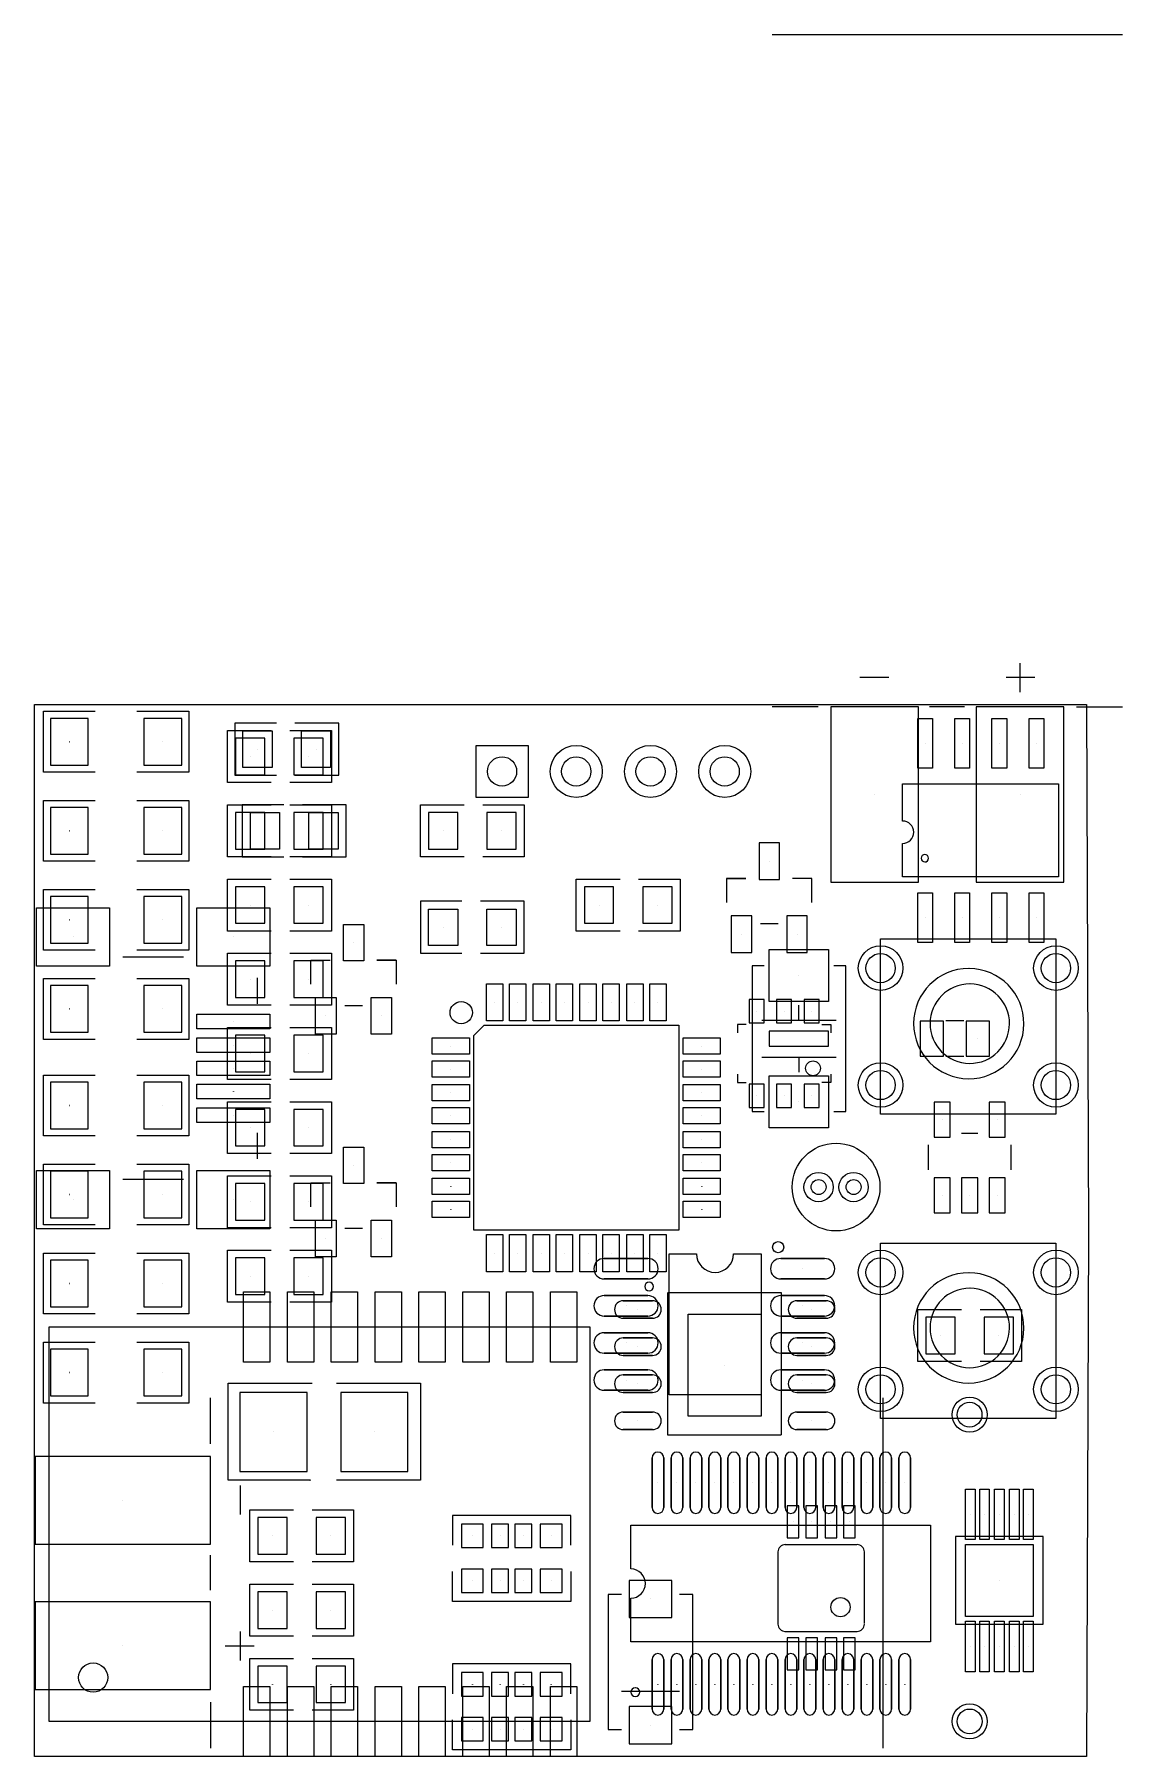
# Model space of a CAD drawing. Header units: millimetres. Extents: x 0 to 37.2, y -36 to 22.9.
import ezdxf

# ---------------------------------------------------------------- set-up
doc = ezdxf.new("R2010")
doc.units = ezdxf.units.MM

msp = doc.modelspace()

# ---------------------------------------------------------------- linework, layer by layer
for points in [[(25.248, 22.936), (37.236, 22.936)], [(33.731, 0.432), (33.731, 1.422)], [(28.245, 0.94), (29.235, 0.94)], [(33.249, 0.94), (34.239, 0.94)], [(2.083, -2.311), (0.305, -2.311), (0.305, -0.229), (2.083, -0.229)], [(3.505, -0.229), (5.283, -0.229), (5.283, -2.311), (3.505, -2.311)], [(26.822, -0.076), (25.248, -0.076)], [(31.826, -0.076), (30.632, -0.076)], [(35.662, -0.076), (37.236, -0.076)], [(8.103, -2.667), (6.604, -2.667), (6.604, -0.889), (8.103, -0.889)], [(8.28, -0.635), (6.858, -0.635)], [(6.858, -0.635), (6.858, -2.413)], [(8.738, -0.889), (10.16, -0.889)], [(8.915, -2.413), (10.414, -2.413), (10.414, -0.635), (8.915, -0.635)], [(10.16, -0.889), (10.16, -2.667)], [(6.858, -2.413), (8.28, -2.413)], [(10.16, -2.667), (8.738, -2.667)], [(29.708, -3.985), (29.708, -2.715), (35.042, -2.715), (35.042, -5.89), (29.708, -5.89), (29.708, -4.747)], [(2.083, -5.359), (0.305, -5.359), (0.305, -3.277), (2.083, -3.277)], [(3.505, -3.277), (5.283, -3.277), (5.283, -5.359), (3.505, -5.359)], [(8.103, -5.207), (6.604, -5.207), (6.604, -3.429), (8.103, -3.429)], [(8.534, -3.429), (7.112, -3.429)], [(7.112, -3.429), (7.112, -5.207)], [(8.738, -3.429), (10.16, -3.429)], [(9.169, -5.207), (10.668, -5.207), (10.668, -3.429), (9.169, -3.429)], [(10.16, -3.429), (10.16, -5.207)], [(14.707, -5.207), (13.208, -5.207), (13.208, -3.429), (14.707, -3.429)], [(15.342, -3.429), (16.764, -3.429)], [(16.764, -3.429), (16.764, -5.207)], [(7.112, -5.207), (8.534, -5.207)], [(10.16, -5.207), (8.738, -5.207)], [(16.764, -5.207), (15.342, -5.207)], [(2.083, -8.407), (0.305, -8.407), (0.305, -6.325), (2.083, -6.325)], [(3.505, -6.325), (5.283, -6.325), (5.283, -8.407), (3.505, -8.407)], [(8.103, -7.747), (6.604, -7.747), (6.604, -5.969), (8.103, -5.969)], [(8.738, -5.969), (10.16, -5.969)], [(10.16, -5.969), (10.16, -7.747)], [(20.041, -7.747), (18.542, -7.747), (18.542, -5.969), (20.041, -5.969)], [(20.676, -5.969), (22.098, -5.969)], [(22.098, -5.969), (22.098, -7.747)], [(24.346, -5.954), (23.686, -5.954), (24.346, -5.954), (23.686, -5.954), (23.686, -6.769)], [(26.606, -6.769), (26.606, -5.954), (25.946, -5.954)], [(14.63, -6.731), (13.208, -6.731)], [(13.208, -6.731), (13.208, -8.509)], [(15.265, -8.509), (16.764, -8.509), (16.764, -6.731), (15.265, -6.731)], [(25.446, -7.504), (24.846, -7.504)], [(10.16, -7.747), (8.738, -7.747)], [(22.098, -7.747), (20.676, -7.747)], [(3.023, -8.636), (5.105, -8.636)], [(8.103, -10.287), (6.604, -10.287), (6.604, -8.509), (8.103, -8.509)], [(8.738, -8.509), (10.16, -8.509)], [(9.462, -9.563), (9.462, -8.748), (10.122, -8.748)], [(10.16, -8.509), (10.16, -10.287)], [(11.722, -8.748), (12.382, -8.748), (11.722, -8.748), (12.382, -8.748), (12.382, -9.563)], [(13.208, -8.509), (14.63, -8.509)], [(2.083, -11.455), (0.305, -11.455), (0.305, -9.373), (2.083, -9.373)], [(3.505, -9.373), (5.283, -9.373), (5.283, -11.455), (3.505, -11.455)], [(7.62, -9.347), (7.62, -10.236)], [(24.968, -8.941), (24.562, -8.941), (24.562, -13.919), (24.968, -13.919)], [(27.356, -13.919), (27.762, -13.919), (27.762, -8.941), (27.356, -8.941)], [(10.16, -10.287), (8.738, -10.287)], [(10.622, -10.298), (11.222, -10.298)], [(26.162, -10.795), (26.162, -10.287)], [(8.103, -12.827), (6.604, -12.827), (6.604, -11.049), (8.103, -11.049)], [(8.738, -11.049), (10.16, -11.049)], [(10.16, -11.049), (10.16, -12.827)], [(24.359, -10.947), (24.054, -10.947)], [(24.054, -10.947), (24.054, -11.227)], [(24.892, -10.795), (26.162, -10.795), (27.432, -10.795)], [(26.949, -10.947), (27.254, -10.947)], [(27.254, -10.947), (27.254, -11.227)], [(31.801, -10.82), (31.191, -10.82)], [(24.892, -12.065), (26.162, -12.065), (27.432, -12.065)], [(26.162, -12.065), (26.162, -12.573)], [(31.801, -12.04), (31.191, -12.04)], [(2.083, -14.757), (0.305, -14.757), (0.305, -12.675), (2.083, -12.675)], [(3.505, -12.675), (5.283, -12.675), (5.283, -14.757), (3.505, -14.757)], [(10.16, -12.827), (8.738, -12.827)], [(24.054, -12.649), (24.054, -12.929)], [(24.054, -12.929), (24.359, -12.929)], [(27.254, -12.929), (26.949, -12.929)], [(27.254, -12.649), (27.254, -12.929)], [(8.103, -15.367), (6.604, -15.367), (6.604, -13.589), (8.103, -13.589)], [(8.738, -13.589), (10.16, -13.589)], [(10.16, -13.589), (10.16, -15.367)], [(7.62, -14.656), (7.62, -15.545)], [(32.283, -14.681), (31.725, -14.681)], [(30.582, -15.062), (30.582, -15.926)], [(33.426, -15.926), (33.426, -15.062)], [(2.083, -17.805), (0.305, -17.805), (0.305, -15.723), (2.083, -15.723)], [(3.505, -15.723), (5.283, -15.723), (5.283, -17.805), (3.505, -17.805)], [(10.16, -15.367), (8.738, -15.367)], [(5.105, -16.256), (3.023, -16.256)], [(8.103, -17.907), (6.604, -17.907), (6.604, -16.129), (8.103, -16.129)], [(8.738, -16.129), (10.16, -16.129)], [(9.462, -17.183), (9.462, -16.368), (10.122, -16.368)], [(10.16, -16.129), (10.16, -17.907)], [(11.722, -16.368), (12.382, -16.368), (11.722, -16.368), (12.382, -16.368), (12.382, -17.183)], [(10.16, -17.907), (8.738, -17.907)], [(10.622, -17.918), (11.222, -17.918)], [(2.083, -20.853), (0.305, -20.853), (0.305, -18.771), (2.083, -18.771)], [(3.505, -18.771), (5.283, -18.771), (5.283, -20.853), (3.505, -20.853)], [(8.103, -20.447), (6.604, -20.447), (6.604, -18.669), (8.103, -18.669)], [(8.738, -18.669), (10.16, -18.669)], [(10.16, -18.669), (10.16, -20.447)], [(24.867, -18.796), (24.867, -23.622), (21.717, -23.622), (21.717, -18.796)], [(21.717, -18.796), (22.657, -18.796)], [(23.927, -18.796), (24.867, -18.796)], [(10.16, -20.447), (8.738, -20.447)], [(21.666, -20.117), (21.666, -24.994)], [(21.692, -20.117), (25.552, -20.117)], [(25.552, -20.117), (25.552, -24.994)], [(31.725, -22.479), (30.226, -22.479), (30.226, -20.701), (31.725, -20.701)], [(32.36, -20.701), (33.782, -20.701)], [(33.782, -20.701), (33.782, -22.479)], [(2.083, -23.901), (0.305, -23.901), (0.305, -21.819), (2.083, -21.819)], [(3.505, -21.819), (5.283, -21.819), (5.283, -23.901), (3.505, -23.901)], [(33.782, -22.479), (32.36, -22.479)], [(9.423, -26.543), (9.449, -26.543), (6.629, -26.543), (6.629, -23.216), (9.5, -23.216)], [(10.338, -23.216), (13.208, -23.216), (13.208, -26.543), (10.338, -26.543), (10.338, -26.543)], [(6.02, -25.298), (6.02, -23.724)], [(29.032, -23.724), (29.032, -35.712)], [(21.666, -24.994), (25.552, -24.994)], [(7.036, -26.721), (7.036, -27.711)], [(8.865, -29.337), (7.366, -29.337), (7.366, -27.559), (8.865, -27.559)], [(9.5, -27.559), (10.922, -27.559)], [(10.922, -27.559), (10.922, -29.337)], [(18.36, -28.768), (18.36, -27.748), (14.31, -27.748), (14.31, -28.768)], [(20.41, -29.579), (20.41, -28.079), (30.66, -28.079), (30.66, -32.079), (20.41, -32.079), (20.41, -30.579)], [(28.143, -28.753), (25.679, -28.753)], [(31.521, -28.473), (31.521, -31.471)], [(34.519, -28.473), (31.521, -28.473)], [(34.519, -31.471), (34.519, -28.473)], [(6.02, -30.302), (6.02, -29.108)], [(10.922, -29.337), (9.5, -29.337)], [(25.451, -31.471), (25.451, -29.007)], [(28.397, -29.007), (28.397, -31.445)], [(18.36, -29.668), (18.36, -30.688), (14.31, -30.688), (14.31, -29.668)], [(8.865, -31.877), (7.366, -31.877), (7.366, -30.099), (8.865, -30.099)], [(9.5, -30.099), (10.922, -30.099)], [(10.922, -30.099), (10.922, -31.877)], [(20.091, -30.455), (19.634, -30.455)], [(19.634, -30.455), (19.634, -35.077)], [(22.53, -30.455), (22.073, -30.455)], [(22.53, -35.077), (22.53, -30.455)], [(7.036, -31.725), (7.036, -32.715)], [(25.679, -31.725), (28.143, -31.725)], [(31.521, -31.471), (34.519, -31.471)], [(6.528, -32.207), (7.518, -32.207)], [(10.922, -31.877), (9.5, -31.877)], [(8.865, -34.417), (7.366, -34.417), (7.366, -32.639), (8.865, -32.639)], [(9.5, -32.639), (10.922, -32.639)], [(10.922, -32.639), (10.922, -34.417)], [(18.36, -33.848), (18.36, -32.828), (14.31, -32.828), (14.31, -33.848)], [(6.02, -34.138), (6.02, -35.712)], [(20.091, -33.757), (22.073, -33.757)], [(10.922, -34.417), (9.5, -34.417)], [(18.36, -34.748), (18.36, -35.768), (14.31, -35.768), (14.31, -34.748)], [(19.634, -35.077), (20.091, -35.077)], [(22.073, -35.077), (22.53, -35.077)]]:
    msp.add_lwpolyline(points)
for points in [[(0, 0), (36, 0), (36.068, -18.034), (36, -36), (0, -36), (0, 0)], [(1.844, -0.47), (0.544, -0.47), (0.544, -2.07), (1.844, -2.07)], [(5.044, -0.47), (3.744, -0.47), (3.744, -2.07), (5.044, -2.07)], [(27.253, -6.073), (30.253, -6.073), (30.253, -0.074), (27.253, -0.074)], [(30.226, -0.47), (30.734, -0.47), (30.734, -2.172), (30.226, -2.172)], [(31.496, -0.47), (32.004, -0.47), (32.004, -2.172), (31.496, -2.172)], [(32.231, -6.073), (35.231, -6.073), (35.231, -0.074), (32.231, -0.074)], [(32.766, -0.47), (33.274, -0.47), (33.274, -2.172), (32.766, -2.172)], [(34.036, -0.47), (34.544, -0.47), (34.544, -2.172), (34.036, -2.172)], [(7.882, -1.153), (6.882, -1.153), (6.882, -2.403), (7.882, -2.403)], [(7.136, -0.899), (8.136, -0.899), (8.136, -2.149), (7.136, -2.149)], [(9.882, -1.153), (8.882, -1.153), (8.882, -2.403), (9.882, -2.403)], [(9.136, -0.899), (10.136, -0.899), (10.136, -2.149), (9.136, -2.149)], [(15.113, -3.175), (15.113, -1.397), (16.891, -1.397), (16.891, -3.175)], [(1.844, -3.518), (0.544, -3.518), (0.544, -5.118), (1.844, -5.118)], [(5.044, -3.518), (3.744, -3.518), (3.744, -5.118), (5.044, -5.118)], [(7.882, -3.693), (6.882, -3.693), (6.882, -4.943), (7.882, -4.943)], [(7.39, -3.693), (8.39, -3.693), (8.39, -4.943), (7.39, -4.943)], [(9.882, -3.693), (8.882, -3.693), (8.882, -4.943), (9.882, -4.943)], [(9.39, -3.693), (10.39, -3.693), (10.39, -4.943), (9.39, -4.943)], [(14.486, -3.693), (13.486, -3.693), (13.486, -4.943), (14.486, -4.943)], [(16.486, -3.693), (15.486, -3.693), (15.486, -4.943), (16.486, -4.943)], [(24.796, -5.979), (25.496, -5.979), (25.496, -4.729), (24.796, -4.729)], [(7.882, -6.233), (6.882, -6.233), (6.882, -7.483), (7.882, -7.483)], [(9.882, -6.233), (8.882, -6.233), (8.882, -7.483), (9.882, -7.483)], [(19.82, -6.233), (18.82, -6.233), (18.82, -7.483), (19.82, -7.483)], [(21.82, -6.233), (20.82, -6.233), (20.82, -7.483), (21.82, -7.483)], [(30.226, -6.439), (30.734, -6.439), (30.734, -8.141), (30.226, -8.141)], [(31.496, -6.439), (32.004, -6.439), (32.004, -8.141), (31.496, -8.141)], [(32.766, -6.439), (33.274, -6.439), (33.274, -8.141), (32.766, -8.141)], [(34.036, -6.439), (34.544, -6.439), (34.544, -8.141), (34.036, -8.141)], [(0.071, -6.951), (2.57, -6.951), (2.57, -8.95), (0.071, -8.95)], [(1.844, -6.566), (0.544, -6.566), (0.544, -8.166), (1.844, -8.166)], [(5.044, -6.566), (3.744, -6.566), (3.744, -8.166), (5.044, -8.166)], [(5.558, -6.951), (8.057, -6.951), (8.057, -8.95), (5.558, -8.95)], [(13.486, -6.995), (14.486, -6.995), (14.486, -8.245), (13.486, -8.245)], [(15.486, -6.995), (16.486, -6.995), (16.486, -8.245), (15.486, -8.245)], [(11.272, -8.773), (10.572, -8.773), (10.572, -7.523), (11.272, -7.523)], [(23.846, -8.479), (24.546, -8.479), (24.546, -7.229), (23.846, -7.229)], [(25.746, -8.479), (26.446, -8.479), (26.446, -7.229), (25.746, -7.229)], [(28.956, -14.017), (28.956, -8.017), (34.956, -8.017), (34.956, -14.017), (28.956, -14.017)], [(7.882, -8.773), (6.882, -8.773), (6.882, -10.023), (7.882, -10.023)], [(9.882, -8.773), (8.882, -8.773), (8.882, -10.023), (9.882, -10.023)], [(25.146, -10.16), (25.146, -8.382), (27.178, -8.382), (27.178, -10.16)], [(1.844, -9.614), (0.544, -9.614), (0.544, -11.214), (1.844, -11.214)], [(5.044, -9.614), (3.744, -9.614), (3.744, -11.214), (5.044, -11.214)], [(15.469, -9.55), (16.027, -9.55), (16.027, -10.82), (15.469, -10.82)], [(16.256, -9.55), (16.815, -9.55), (16.815, -10.82), (16.256, -10.82)], [(17.069, -9.55), (17.628, -9.55), (17.628, -10.82), (17.069, -10.82)], [(17.856, -9.55), (18.415, -9.55), (18.415, -10.82), (17.856, -10.82)], [(18.669, -9.55), (19.228, -9.55), (19.228, -10.82), (18.669, -10.82)], [(19.456, -9.55), (20.015, -9.55), (20.015, -10.82), (19.456, -10.82)], [(20.269, -9.55), (20.828, -9.55), (20.828, -10.82), (20.269, -10.82)], [(21.057, -9.55), (21.615, -9.55), (21.615, -10.82), (21.057, -10.82)], [(5.558, -10.596), (8.057, -10.596), (8.057, -11.096), (5.558, -11.096)], [(10.322, -11.273), (9.622, -11.273), (9.622, -10.023), (10.322, -10.023)], [(12.222, -11.273), (11.522, -11.273), (11.522, -10.023), (12.222, -10.023)], [(24.969, -10.89), (24.969, -10.09), (24.459, -10.09), (24.459, -10.89)], [(25.909, -10.89), (25.909, -10.09), (25.399, -10.09), (25.399, -10.89)], [(26.849, -10.89), (26.849, -10.09), (26.339, -10.09), (26.339, -10.89)], [(15.037, -11.328), (15.392, -10.973), (22.047, -10.973), (22.047, -17.983), (15.037, -17.983), (15.037, -11.328)], [(25.146, -11.684), (27.178, -11.684), (27.178, -11.176), (25.146, -11.176), (25.146, -11.684)], [(31.109, -12.029), (31.109, -10.831), (30.309, -10.831), (30.309, -12.029)], [(32.683, -12.029), (32.683, -10.831), (31.883, -10.831), (31.883, -12.029)], [(5.558, -11.407), (8.057, -11.407), (8.057, -11.909), (5.558, -11.909)], [(7.882, -11.313), (6.882, -11.313), (6.882, -12.563), (7.882, -12.563)], [(9.882, -11.313), (8.882, -11.313), (8.882, -12.563), (9.882, -12.563)], [(13.614, -11.405), (14.884, -11.405), (14.884, -11.963), (13.614, -11.963)], [(22.2, -11.405), (23.47, -11.405), (23.47, -11.963), (22.2, -11.963)], [(5.558, -12.196), (8.057, -12.196), (8.057, -12.696), (5.558, -12.696)], [(13.614, -12.192), (14.884, -12.192), (14.884, -12.751), (13.614, -12.751)], [(22.2, -12.192), (23.47, -12.192), (23.47, -12.751), (22.2, -12.751)], [(1.844, -12.916), (0.544, -12.916), (0.544, -14.516), (1.844, -14.516)], [(5.044, -12.916), (3.744, -12.916), (3.744, -14.516), (5.044, -14.516)], [(25.146, -14.478), (25.146, -12.7), (27.178, -12.7), (27.178, -14.478)], [(5.558, -12.983), (8.057, -12.983), (8.057, -13.485), (5.558, -13.485)], [(13.614, -13.005), (14.884, -13.005), (14.884, -13.564), (13.614, -13.564)], [(22.2, -13.005), (23.47, -13.005), (23.47, -13.564), (22.2, -13.564)], [(24.969, -13.786), (24.969, -12.986), (24.459, -12.986), (24.459, -13.786)], [(25.909, -13.786), (25.909, -12.986), (25.399, -12.986), (25.399, -13.786)], [(26.849, -13.786), (26.849, -12.986), (26.339, -12.986), (26.339, -13.786)], [(5.558, -13.796), (8.057, -13.796), (8.057, -14.296), (5.558, -14.296)], [(7.882, -13.853), (6.882, -13.853), (6.882, -15.103), (7.882, -15.103)], [(9.882, -13.853), (8.882, -13.853), (8.882, -15.103), (9.882, -15.103)], [(13.614, -13.792), (14.884, -13.792), (14.884, -14.351), (13.614, -14.351)], [(22.2, -13.792), (23.47, -13.792), (23.47, -14.351), (22.2, -14.351)], [(31.34, -13.599), (30.789, -13.599), (30.789, -14.798), (31.34, -14.798)], [(33.219, -13.599), (32.668, -13.599), (32.668, -14.798), (33.219, -14.798)], [(13.614, -14.605), (14.884, -14.605), (14.884, -15.164), (13.614, -15.164)], [(22.2, -14.605), (23.47, -14.605), (23.47, -15.164), (22.2, -15.164)], [(11.272, -16.393), (10.572, -16.393), (10.572, -15.143), (11.272, -15.143)], [(13.614, -15.392), (14.884, -15.392), (14.884, -15.951), (13.614, -15.951)], [(22.2, -15.392), (23.47, -15.392), (23.47, -15.951), (22.2, -15.951)], [(0.071, -15.942), (2.57, -15.942), (2.57, -17.941), (0.071, -17.941)], [(1.844, -15.964), (0.544, -15.964), (0.544, -17.564), (1.844, -17.564)], [(5.044, -15.964), (3.744, -15.964), (3.744, -17.564), (5.044, -17.564)], [(5.558, -15.942), (8.057, -15.942), (8.057, -17.941), (5.558, -17.941)], [(7.882, -16.393), (6.882, -16.393), (6.882, -17.643), (7.882, -17.643)], [(9.882, -16.393), (8.882, -16.393), (8.882, -17.643), (9.882, -17.643)], [(13.614, -16.205), (14.884, -16.205), (14.884, -16.764), (13.614, -16.764)], [(22.2, -16.205), (23.47, -16.205), (23.47, -16.764), (22.2, -16.764)], [(31.34, -16.19), (30.789, -16.19), (30.789, -17.389), (31.34, -17.389)], [(32.28, -16.19), (31.728, -16.19), (31.728, -17.389), (32.28, -17.389)], [(33.219, -16.19), (32.668, -16.19), (32.668, -17.389), (33.219, -17.389)], [(13.614, -16.993), (14.884, -16.993), (14.884, -17.551), (13.614, -17.551)], [(22.2, -16.993), (23.47, -16.993), (23.47, -17.551), (22.2, -17.551)], [(10.322, -18.893), (9.622, -18.893), (9.622, -17.643), (10.322, -17.643)], [(12.222, -18.893), (11.522, -18.893), (11.522, -17.643), (12.222, -17.643)], [(15.469, -18.136), (16.027, -18.136), (16.027, -19.406), (15.469, -19.406)], [(16.256, -18.136), (16.815, -18.136), (16.815, -19.406), (16.256, -19.406)], [(17.069, -18.136), (17.628, -18.136), (17.628, -19.406), (17.069, -19.406)], [(17.856, -18.136), (18.415, -18.136), (18.415, -19.406), (17.856, -19.406)], [(18.669, -18.136), (19.228, -18.136), (19.228, -19.406), (18.669, -19.406)], [(19.456, -18.136), (20.015, -18.136), (20.015, -19.406), (19.456, -19.406)], [(20.269, -18.136), (20.828, -18.136), (20.828, -19.406), (20.269, -19.406)], [(21.057, -18.136), (21.615, -18.136), (21.615, -19.406), (21.057, -19.406)], [(28.956, -24.431), (28.956, -18.431), (34.956, -18.431), (34.956, -24.431), (28.956, -24.431)], [(1.844, -19.012), (0.544, -19.012), (0.544, -20.612), (1.844, -20.612)], [(5.044, -19.012), (3.744, -19.012), (3.744, -20.612), (5.044, -20.612)], [(7.882, -18.933), (6.882, -18.933), (6.882, -20.183), (7.882, -20.183)], [(9.882, -18.933), (8.882, -18.933), (8.882, -20.183), (9.882, -20.183)], [(20.994, -18.954), (19.494, -18.954)], [(27.039, -18.954), (25.539, -18.954)], [(20.994, -19.654), (19.494, -19.654)], [(27.039, -19.654), (25.539, -19.654)], [(7.158, -22.498), (7.158, -20.098), (8.057, -20.098), (8.057, -22.498)], [(8.658, -22.498), (8.658, -20.098), (9.558, -20.098), (9.558, -22.498)], [(10.157, -22.498), (10.157, -20.098), (11.059, -20.098), (11.059, -22.498)], [(11.659, -22.498), (11.659, -20.098), (12.558, -20.098), (12.558, -22.498)], [(13.158, -22.498), (13.158, -20.098), (14.058, -20.098), (14.058, -22.498)], [(14.658, -22.498), (14.658, -20.098), (15.558, -20.098), (15.558, -22.498)], [(16.157, -22.498), (16.157, -20.098), (17.059, -20.098), (17.059, -22.498)], [(17.658, -22.498), (17.658, -20.098), (18.557, -20.098), (18.557, -22.498)], [(20.994, -20.224), (19.494, -20.224)], [(21.15, -20.401), (20.15, -20.401)], [(27.039, -20.224), (25.539, -20.224)], [(27.094, -20.401), (26.094, -20.401)], [(20.994, -20.924), (19.494, -20.924)], [(21.15, -21.001), (20.15, -21.001)], [(22.372, -24.356), (22.372, -20.856), (24.872, -20.856), (24.872, -24.356)], [(27.039, -20.924), (25.539, -20.924)], [(27.094, -21.001), (26.094, -21.001)], [(31.504, -20.965), (30.504, -20.965), (30.504, -22.215), (31.504, -22.215)], [(33.504, -20.965), (32.504, -20.965), (32.504, -22.215), (33.504, -22.215)], [(0.508, -34.798), (0.508, -21.298), (19.008, -21.298), (19.008, -34.798), (0.508, -34.798), (0.508, -34.798)], [(20.994, -21.494), (19.494, -21.494)], [(21.15, -21.671), (20.15, -21.671)], [(27.039, -21.494), (25.539, -21.494)], [(27.094, -21.671), (26.094, -21.671)], [(1.844, -22.06), (0.544, -22.06), (0.544, -23.66), (1.844, -23.66)], [(5.044, -22.06), (3.744, -22.06), (3.744, -23.66), (5.044, -23.66)], [(20.994, -22.194), (19.494, -22.194)], [(21.15, -22.271), (20.15, -22.271)], [(27.039, -22.194), (25.539, -22.194)], [(27.094, -22.271), (26.094, -22.271)], [(20.994, -22.764), (19.494, -22.764)], [(21.15, -22.941), (20.15, -22.941)], [(27.039, -22.764), (25.539, -22.764)], [(27.094, -22.941), (26.094, -22.941)], [(9.329, -23.542), (7.029, -23.542), (7.029, -26.242), (9.329, -26.242)], [(12.783, -23.542), (10.483, -23.542), (10.483, -26.242), (12.783, -26.242)], [(20.994, -23.464), (19.494, -23.464)], [(21.15, -23.541), (20.15, -23.541)], [(27.039, -23.464), (25.539, -23.464)], [(27.094, -23.541), (26.094, -23.541)], [(21.15, -24.211), (20.15, -24.211)], [(27.094, -24.211), (26.094, -24.211)], [(21.15, -24.811), (20.15, -24.811)], [(27.094, -24.811), (26.094, -24.811)], [(0.023, -25.729), (0.023, -28.729), (6.022, -28.729), (6.022, -25.729)], [(21.136, -25.779), (21.136, -27.479)], [(21.536, -25.779), (21.536, -27.479)], [(21.786, -25.779), (21.786, -27.479)], [(22.186, -25.779), (22.186, -27.479)], [(22.434, -25.779), (22.434, -27.479)], [(22.834, -25.779), (22.834, -27.479)], [(23.084, -25.779), (23.084, -27.479)], [(23.484, -25.779), (23.484, -27.479)], [(23.734, -25.779), (23.734, -27.479)], [(24.134, -25.779), (24.134, -27.479)], [(24.385, -25.779), (24.385, -27.479)], [(24.785, -25.779), (24.785, -27.479)], [(25.035, -25.779), (25.035, -27.479)], [(25.435, -25.779), (25.435, -27.479)], [(25.685, -25.779), (25.685, -27.479)], [(26.085, -25.779), (26.085, -27.479)], [(26.335, -25.779), (26.335, -27.479)], [(26.735, -25.779), (26.735, -27.479)], [(26.986, -25.779), (26.986, -27.479)], [(27.386, -25.779), (27.386, -27.479)], [(27.636, -25.779), (27.636, -27.479)], [(28.036, -25.779), (28.036, -27.479)], [(28.286, -25.779), (28.286, -27.479)], [(28.686, -25.779), (28.686, -27.479)], [(28.934, -25.779), (28.934, -27.479)], [(29.334, -25.779), (29.334, -27.479)], [(29.584, -25.779), (29.584, -27.479)], [(29.984, -25.779), (29.984, -27.479)], [(31.864, -28.576), (31.864, -26.847), (32.195, -26.847), (32.195, -28.576)], [(32.347, -28.576), (32.347, -26.847), (32.677, -26.847), (32.677, -28.576)], [(32.855, -28.576), (32.855, -26.847), (33.185, -26.847), (33.185, -28.576)], [(33.363, -28.576), (33.363, -26.847), (33.693, -26.847), (33.693, -28.576)], [(33.845, -28.576), (33.845, -26.847), (34.176, -26.847), (34.176, -28.576)], [(26.158, -27.415), (25.759, -27.415), (25.759, -28.515), (26.158, -28.515)], [(26.793, -27.415), (26.394, -27.415), (26.394, -28.515), (26.793, -28.515)], [(27.454, -27.415), (27.055, -27.415), (27.055, -28.515), (27.454, -28.515)], [(28.089, -27.415), (27.69, -27.415), (27.69, -28.515), (28.089, -28.515)], [(8.644, -27.823), (7.644, -27.823), (7.644, -29.073), (8.644, -29.073)], [(10.644, -27.823), (9.644, -27.823), (9.644, -29.073), (10.644, -29.073)], [(15.361, -28.848), (15.361, -28.048), (14.611, -28.048), (14.611, -28.848)], [(16.226, -28.848), (16.226, -28.048), (15.646, -28.048), (15.646, -28.848)], [(17.024, -28.848), (17.024, -28.048), (16.443, -28.048), (16.443, -28.848)], [(18.058, -28.848), (18.058, -28.048), (17.309, -28.048), (17.309, -28.848)], [(31.86, -31.203), (31.86, -28.743), (34.18, -28.743), (34.18, -31.203)], [(15.361, -30.387), (15.361, -29.587), (14.611, -29.587), (14.611, -30.387)], [(16.226, -30.387), (16.226, -29.587), (15.646, -29.587), (15.646, -30.387)], [(17.024, -30.387), (17.024, -29.587), (16.443, -29.587), (16.443, -30.387)], [(18.058, -30.387), (18.058, -29.587), (17.309, -29.587), (17.309, -30.387)], [(21.817, -31.242), (21.817, -29.972), (20.347, -29.972), (20.347, -31.242)], [(8.644, -30.363), (7.644, -30.363), (7.644, -31.613), (8.644, -31.613)], [(10.644, -30.363), (9.644, -30.363), (9.644, -31.613), (10.644, -31.613)], [(0.023, -30.707), (0.023, -33.707), (6.022, -33.707), (6.022, -30.707)], [(31.864, -33.096), (31.864, -31.366), (32.195, -31.366), (32.195, -33.096)], [(32.347, -33.096), (32.347, -31.366), (32.677, -31.366), (32.677, -33.096)], [(32.855, -33.096), (32.855, -31.366), (33.185, -31.366), (33.185, -33.096)], [(33.363, -33.096), (33.363, -31.366), (33.693, -31.366), (33.693, -33.096)], [(33.845, -33.096), (33.845, -31.366), (34.176, -31.366), (34.176, -33.096)], [(26.158, -31.937), (25.759, -31.937), (25.759, -33.037), (26.158, -33.037)], [(26.793, -31.937), (26.394, -31.937), (26.394, -33.037), (26.793, -33.037)], [(27.454, -31.937), (27.055, -31.937), (27.055, -33.037), (27.454, -33.037)], [(28.089, -31.937), (27.69, -31.937), (27.69, -33.037), (28.089, -33.037)], [(8.644, -32.903), (7.644, -32.903), (7.644, -34.153), (8.644, -34.153)], [(10.644, -32.903), (9.644, -32.903), (9.644, -34.153), (10.644, -34.153)], [(21.136, -32.678), (21.136, -34.378)], [(21.536, -32.678), (21.536, -34.378)], [(21.786, -32.678), (21.786, -34.378)], [(22.186, -32.678), (22.186, -34.378)], [(22.434, -32.678), (22.434, -34.378)], [(22.834, -32.678), (22.834, -34.378)], [(23.084, -32.678), (23.084, -34.378)], [(23.484, -32.678), (23.484, -34.378)], [(23.734, -32.678), (23.734, -34.378)], [(24.134, -32.678), (24.134, -34.378)], [(24.385, -32.678), (24.385, -34.378)], [(24.785, -32.678), (24.785, -34.378)], [(25.035, -32.678), (25.035, -34.378)], [(25.435, -32.678), (25.435, -34.378)], [(25.685, -32.678), (25.685, -34.378)], [(26.085, -32.678), (26.085, -34.378)], [(26.335, -32.678), (26.335, -34.378)], [(26.735, -32.678), (26.735, -34.378)], [(26.986, -32.678), (26.986, -34.378)], [(27.386, -32.678), (27.386, -34.378)], [(27.636, -32.678), (27.636, -34.378)], [(28.036, -32.678), (28.036, -34.378)], [(28.286, -32.678), (28.286, -34.378)], [(28.686, -32.678), (28.686, -34.378)], [(28.934, -32.678), (28.934, -34.378)], [(29.334, -32.678), (29.334, -34.378)], [(29.584, -32.678), (29.584, -34.378)], [(29.984, -32.678), (29.984, -34.378)], [(15.361, -33.928), (15.361, -33.128), (14.611, -33.128), (14.611, -33.928)], [(16.226, -33.928), (16.226, -33.128), (15.646, -33.128), (15.646, -33.928)], [(17.024, -33.928), (17.024, -33.128), (16.443, -33.128), (16.443, -33.928)], [(18.058, -33.928), (18.058, -33.128), (17.309, -33.128), (17.309, -33.928)], [(7.158, -35.998), (7.158, -33.598), (8.057, -33.598), (8.057, -35.998)], [(8.658, -35.998), (8.658, -33.598), (9.558, -33.598), (9.558, -35.998)], [(10.157, -35.998), (10.157, -33.598), (11.059, -33.598), (11.059, -35.998)], [(11.659, -35.998), (11.659, -33.598), (12.558, -33.598), (12.558, -35.998)], [(13.158, -35.998), (13.158, -33.598), (14.058, -33.598), (14.058, -35.998)], [(14.658, -35.998), (14.658, -33.598), (15.558, -33.598), (15.558, -35.998)], [(16.157, -35.998), (16.157, -33.598), (17.059, -33.598), (17.059, -35.998)], [(17.658, -35.998), (17.658, -33.598), (18.557, -33.598), (18.557, -35.998)], [(15.361, -35.467), (15.361, -34.667), (14.611, -34.667), (14.611, -35.467)], [(16.226, -35.467), (16.226, -34.667), (15.646, -34.667), (15.646, -35.467)], [(17.024, -35.467), (17.024, -34.667), (16.443, -34.667), (16.443, -35.467)], [(18.058, -35.467), (18.058, -34.667), (17.309, -34.667), (17.309, -35.467)], [(20.347, -34.29), (20.347, -35.56), (21.817, -35.56), (21.817, -34.29)]]:
    msp.add_lwpolyline(points, close=True)
for centre, radius in [((1.194, -1.27), 0.000254), ((4.394, -1.27), 0.000254), ((7.636, -1.524), 0.000254), ((9.636, -1.524), 0.000254), ((18.542, -2.286), 0.889), ((21.082, -2.286), 0.889), ((23.622, -2.286), 0.889), ((30.48, -1.321), 0.000254), ((31.75, -1.321), 0.000254), ((33.02, -1.321), 0.000254), ((34.29, -1.321), 0.000254), ((7.382, -1.778), 0.000254), ((9.382, -1.778), 0.000254), ((16.002, -2.286), 0.5), ((18.542, -2.286), 0.5), ((21.082, -2.286), 0.5), ((23.622, -2.286), 0.5), ((28.753, -3.073), 0.000254), ((33.731, -3.073), 0.000254), ((1.194, -4.318), 0.000254), ((4.394, -4.318), 0.000254), ((7.382, -4.318), 0.000254), ((7.89, -4.318), 0.000254), ((9.382, -4.318), 0.000254), ((9.89, -4.318), 0.000254), ((13.986, -4.318), 0.000254), ((15.986, -4.318), 0.000254), ((25.146, -5.354), 0.000254), ((7.382, -6.858), 0.000254), ((9.382, -6.858), 0.000254), ((19.32, -6.858), 0.000254), ((21.32, -6.858), 0.000254), ((1.194, -7.366), 0.000254), ((4.394, -7.366), 0.000254), ((13.986, -7.62), 0.000254), ((15.986, -7.62), 0.000254), ((30.48, -7.29), 0.000254), ((31.75, -7.29), 0.000254), ((33.02, -7.29), 0.000254), ((34.29, -7.29), 0.000254), ((1.321, -7.95), 0.000254), ((6.807, -7.95), 0.000254), ((10.922, -8.148), 0.000254), ((24.196, -7.854), 0.000254), ((26.096, -7.854), 0.000254), ((28.956, -9.017), 0.762), ((28.956, -9.017), 0.5), ((34.955, -9.017), 0.762), ((34.955, -9.017), 0.5), ((7.382, -9.398), 0.000254), ((9.382, -9.398), 0.000254), ((26.162, -9.271), 0.000254), ((1.194, -10.414), 0.000254), ((4.394, -10.414), 0.000254), ((14.605, -10.541), 0.381), ((15.748, -10.185), 0.000254), ((16.535, -10.185), 0.000254), ((17.348, -10.185), 0.000254), ((18.136, -10.185), 0.000254), ((18.948, -10.185), 0.000254), ((19.736, -10.185), 0.000254), ((20.549, -10.185), 0.000254), ((21.336, -10.185), 0.000254), ((24.714, -10.49), 0.000254), ((25.654, -10.49), 0.000254), ((26.594, -10.49), 0.000254), ((6.807, -10.846), 0.000254), ((9.972, -10.648), 0.000254), ((11.872, -10.648), 0.000254), ((6.807, -11.658), 0.000254), ((14.249, -11.684), 0.000254), ((22.835, -11.684), 0.000254), ((30.709, -11.43), 0.000254), ((32.283, -11.43), 0.000254), ((7.382, -11.938), 0.000254), ((9.382, -11.938), 0.000254), ((26.645, -12.446), 0.254), ((28.956, -13.018), 0.762), ((34.955, -13.018), 0.762), ((6.807, -12.446), 0.000254), ((14.249, -12.471), 0.000254), ((22.835, -12.471), 0.000254), ((28.956, -13.018), 0.5), ((34.955, -13.018), 0.5), ((6.807, -13.234), 0.000254), ((14.249, -13.284), 0.000254), ((22.835, -13.284), 0.000254), ((24.714, -13.386), 0.000254), ((25.654, -13.386), 0.000254), ((26.594, -13.386), 0.000254), ((1.194, -13.716), 0.000254), ((4.394, -13.716), 0.000254), ((6.807, -14.046), 0.000254), ((14.249, -14.072), 0.000254), ((22.835, -14.072), 0.000254), ((26.162, -13.589), 0.000254), ((7.382, -14.478), 0.000254), ((9.382, -14.478), 0.000254), ((31.064, -14.199), 0.000254), ((32.944, -14.199), 0.000254), ((14.249, -14.884), 0.000254), ((22.835, -14.884), 0.000254), ((27.432, -16.51), 1.501), ((10.922, -15.768), 0.000254), ((14.249, -15.672), 0.000254), ((22.835, -15.672), 0.000254), ((14.249, -16.485), 0.000254), ((22.835, -16.485), 0.000254), ((26.833, -16.51), 0.5), ((26.833, -16.51), 0.255), ((28.031, -16.51), 0.5), ((28.031, -16.51), 0.255), ((1.194, -16.764), 0.000254), ((1.321, -16.942), 0.000254), ((4.394, -16.764), 0.000254), ((6.807, -16.942), 0.000254), ((7.382, -17.018), 0.000254), ((9.382, -17.018), 0.000254), ((31.064, -16.789), 0.000254), ((32.004, -16.789), 0.000254), ((32.944, -16.789), 0.000254), ((14.249, -17.272), 0.000254), ((22.835, -17.272), 0.000254), ((9.972, -18.268), 0.000254), ((11.872, -18.268), 0.000254), ((15.748, -18.771), 0.000254), ((16.535, -18.771), 0.000254), ((17.348, -18.771), 0.000254), ((18.136, -18.771), 0.000254), ((18.948, -18.771), 0.000254), ((19.736, -18.771), 0.000254), ((20.549, -18.771), 0.000254), ((21.336, -18.771), 0.000254), ((25.451, -18.567), 0.191), ((28.956, -19.431), 0.762), ((34.955, -19.431), 0.762), ((20.244, -19.304), 0.000254), ((26.289, -19.304), 0.000254), ((28.956, -19.431), 0.5), ((34.955, -19.431), 0.5), ((1.194, -19.812), 0.000254), ((4.394, -19.812), 0.000254), ((7.382, -19.558), 0.000254), ((9.382, -19.558), 0.000254), ((20.244, -20.574), 0.000254), ((26.289, -20.574), 0.000254), ((20.65, -20.701), 0.000254), ((26.594, -20.701), 0.000254), ((7.607, -21.298), 0.000254), ((9.108, -21.298), 0.000254), ((10.608, -21.298), 0.000254), ((12.108, -21.298), 0.000254), ((13.608, -21.298), 0.000254), ((15.108, -21.298), 0.000254), ((16.608, -21.298), 0.000254), ((18.108, -21.298), 0.000254), ((31.004, -21.59), 0.000254), ((33.004, -21.59), 0.000254), ((20.244, -21.844), 0.000254), ((20.65, -21.971), 0.000254), ((26.289, -21.844), 0.000254), ((26.594, -21.971), 0.000254), ((1.194, -22.86), 0.000254), ((4.394, -22.86), 0.000254), ((23.622, -22.606), 0.000254), ((28.956, -23.432), 0.762), ((28.956, -23.432), 0.5), ((34.955, -23.432), 0.762), ((34.955, -23.432), 0.5), ((20.244, -23.114), 0.000254), ((20.65, -23.241), 0.000254), ((26.289, -23.114), 0.000254), ((26.594, -23.241), 0.000254), ((32.001, -24.3), 0.6), ((32.001, -24.3), 0.425), ((20.65, -24.511), 0.000254), ((26.594, -24.511), 0.000254), ((8.179, -24.892), 0.000254), ((11.633, -24.892), 0.000254), ((21.336, -26.629), 0.000254), ((21.986, -26.629), 0.000254), ((22.634, -26.629), 0.000254), ((23.284, -26.629), 0.000254), ((23.934, -26.629), 0.000254), ((24.585, -26.629), 0.000254), ((25.235, -26.629), 0.000254), ((25.885, -26.629), 0.000254), ((26.535, -26.629), 0.000254), ((27.186, -26.629), 0.000254), ((27.836, -26.629), 0.000254), ((28.486, -26.629), 0.000254), ((29.134, -26.629), 0.000254), ((29.784, -26.629), 0.000254), ((3.023, -27.229), 0.000254), ((25.959, -27.965), 0.000254), ((26.594, -27.965), 0.000254), ((27.254, -27.965), 0.000254), ((27.889, -27.965), 0.000254), ((32.029, -27.711), 0.000254), ((32.512, -27.711), 0.000254), ((33.02, -27.711), 0.000254), ((33.528, -27.711), 0.000254), ((34.011, -27.711), 0.000254), ((8.144, -28.448), 0.000254), ((10.144, -28.448), 0.000254), ((14.986, -28.448), 0.000254), ((15.936, -28.448), 0.000254), ((16.734, -28.448), 0.000254), ((17.683, -28.448), 0.000254), ((14.986, -29.987), 0.000254), ((15.936, -29.987), 0.000254), ((16.734, -29.987), 0.000254), ((17.683, -29.987), 0.000254), ((33.02, -29.973), 0.000254), ((21.082, -30.607), 0.000254), ((27.584, -30.886), 0.33), ((8.144, -30.988), 0.000254), ((10.144, -30.988), 0.000254), ((3.023, -32.207), 0.000254), ((32.029, -32.231), 0.000254), ((32.512, -32.231), 0.000254), ((33.02, -32.231), 0.000254), ((33.528, -32.231), 0.000254), ((34.011, -32.231), 0.000254), ((2.009, -33.297), 0.5), ((25.959, -32.487), 0.000254), ((26.594, -32.487), 0.000254), ((27.254, -32.487), 0.000254), ((27.889, -32.487), 0.000254), ((8.144, -33.528), 0.000254), ((10.144, -33.528), 0.000254), ((14.986, -33.528), 0.000254), ((15.936, -33.528), 0.000254), ((16.734, -33.528), 0.000254), ((17.683, -33.528), 0.000254), ((21.336, -33.528), 0.000254), ((21.986, -33.528), 0.000254), ((22.634, -33.528), 0.000254), ((23.284, -33.528), 0.000254), ((23.934, -33.528), 0.000254), ((24.585, -33.528), 0.000254), ((25.235, -33.528), 0.000254), ((25.885, -33.528), 0.000254), ((26.535, -33.528), 0.000254), ((27.186, -33.528), 0.000254), ((27.836, -33.528), 0.000254), ((28.486, -33.528), 0.000254), ((29.134, -33.528), 0.000254), ((29.784, -33.528), 0.000254), ((32.004, -34.798), 0.6), ((32.004, -34.798), 0.425), ((7.607, -34.798), 0.000254), ((9.108, -34.798), 0.000254), ((10.608, -34.798), 0.000254), ((12.108, -34.798), 0.000254), ((13.608, -34.798), 0.000254), ((14.986, -35.067), 0.000254), ((15.108, -34.798), 0.000254), ((15.936, -35.067), 0.000254), ((16.608, -34.798), 0.000254), ((16.734, -35.067), 0.000254), ((17.683, -35.067), 0.000254), ((18.108, -34.798), 0.000254), ((21.082, -34.925), 0.000254)]:
    msp.add_circle(centre, radius)
for centre, radius, start, end in [((29.708, -4.366), 0.381, 0, 90), ((29.708, -4.366), 0.381, 270, 0), ((30.47, -5.257), 0.127, 0.57297, 359.42703), ((31.972, -10.916), 1.887, 90, 89.49864), ((32.008, -10.918), 1.36, 90, 89.51851), ((23.292, -18.796), 0.635, 180, 0), ((19.494, -19.304), 0.35, 90, 270), ((20.994, -19.304), 0.35, 270, 90), ((25.539, -19.304), 0.35, 90, 270), ((27.039, -19.304), 0.35, 270, 90), ((31.972, -21.33), 1.887, 90, 89.49864), ((21.034, -19.915), 0.15, 0.48511, 359.51489), ((32.008, -21.332), 1.36, 90, 89.51851), ((19.494, -20.574), 0.35, 90, 270), ((20.15, -20.701), 0.3, 90, 270), ((20.994, -20.574), 0.35, 270, 90), ((21.15, -20.701), 0.3, 270, 90), ((25.539, -20.574), 0.35, 90, 270), ((26.094, -20.701), 0.3, 90, 270), ((27.039, -20.574), 0.35, 270, 90), ((27.094, -20.701), 0.3, 270, 90), ((19.494, -21.844), 0.35, 90, 270), ((20.15, -21.971), 0.3, 90, 270), ((20.994, -21.844), 0.35, 270, 90), ((21.15, -21.971), 0.3, 270, 90), ((25.539, -21.844), 0.35, 90, 270), ((26.094, -21.971), 0.3, 90, 270), ((27.039, -21.844), 0.35, 270, 90), ((27.094, -21.971), 0.3, 270, 90), ((19.494, -23.114), 0.35, 90, 270), ((20.15, -23.241), 0.3, 90, 270), ((20.994, -23.114), 0.35, 270, 90), ((21.15, -23.241), 0.3, 270, 90), ((25.539, -23.114), 0.35, 90, 270), ((26.094, -23.241), 0.3, 90, 270), ((27.039, -23.114), 0.35, 270, 90), ((27.094, -23.241), 0.3, 270, 90), ((20.15, -24.511), 0.3, 90, 270), ((21.15, -24.511), 0.3, 270, 90), ((26.094, -24.511), 0.3, 90, 270), ((27.094, -24.511), 0.3, 270, 90), ((21.336, -25.779), 0.2, 360, 180), ((21.986, -25.779), 0.2, 360, 180), ((22.634, -25.779), 0.2, 360, 180), ((23.284, -25.779), 0.2, 360, 180), ((23.934, -25.779), 0.2, 360, 180), ((24.585, -25.779), 0.2, 360, 180), ((25.235, -25.779), 0.2, 360, 180), ((25.885, -25.779), 0.2, 360, 180), ((26.535, -25.779), 0.2, 360, 180), ((27.186, -25.779), 0.2, 360, 180), ((27.836, -25.779), 0.2, 360, 180), ((28.486, -25.779), 0.2, 360, 180), ((29.134, -25.779), 0.2, 360, 180), ((29.784, -25.779), 0.2, 360, 180), ((21.336, -27.479), 0.2, 180, 360), ((21.986, -27.479), 0.2, 180, 360), ((22.634, -27.479), 0.2, 180, 360), ((23.284, -27.479), 0.2, 180, 360), ((23.934, -27.479), 0.2, 180, 360), ((24.585, -27.479), 0.2, 180, 360), ((25.235, -27.479), 0.2, 180, 360), ((25.885, -27.479), 0.2, 180, 360), ((26.535, -27.479), 0.2, 180, 360), ((27.186, -27.479), 0.2, 180, 360), ((27.836, -27.479), 0.2, 180, 360), ((28.486, -27.479), 0.2, 180, 360), ((29.134, -27.479), 0.2, 180, 360), ((29.784, -27.479), 0.2, 180, 360), ((25.694, -28.996), 0.25, 90, 180.01747), ((28.154, -28.996), 0.25, 359.98253, 90), ((20.409, -30.079), 0.5, 270, 90), ((25.694, -31.466), 0.25, 179.98835, 270), ((28.154, -31.466), 0.25, 270, 0.01165), ((21.336, -32.678), 0.2, 360, 180), ((21.986, -32.678), 0.2, 360, 180), ((22.634, -32.678), 0.2, 360, 180), ((23.284, -32.678), 0.2, 360, 180), ((23.934, -32.678), 0.2, 360, 180), ((24.585, -32.678), 0.2, 360, 180), ((25.235, -32.678), 0.2, 360, 180), ((25.885, -32.678), 0.2, 360, 180), ((26.535, -32.678), 0.2, 360, 180), ((27.186, -32.678), 0.2, 360, 180), ((27.836, -32.678), 0.2, 360, 180), ((28.486, -32.678), 0.2, 360, 180), ((29.134, -32.678), 0.2, 360, 180), ((29.784, -32.678), 0.2, 360, 180), ((20.564, -33.795), 0.15, 90.97026, 89.02974), ((21.336, -34.378), 0.2, 180, 360), ((21.986, -34.378), 0.2, 180, 360), ((22.634, -34.378), 0.2, 180, 360), ((23.284, -34.378), 0.2, 180, 360), ((23.934, -34.378), 0.2, 180, 360), ((24.585, -34.378), 0.2, 180, 360), ((25.235, -34.378), 0.2, 180, 360), ((25.885, -34.378), 0.2, 180, 360), ((26.535, -34.378), 0.2, 180, 360), ((27.186, -34.378), 0.2, 180, 360), ((27.836, -34.378), 0.2, 180, 360), ((28.486, -34.378), 0.2, 180, 360), ((29.134, -34.378), 0.2, 180, 360), ((29.784, -34.378), 0.2, 180, 360)]:
    msp.add_arc(centre, radius, start, end)

doc.saveas('drawing.dxf')
